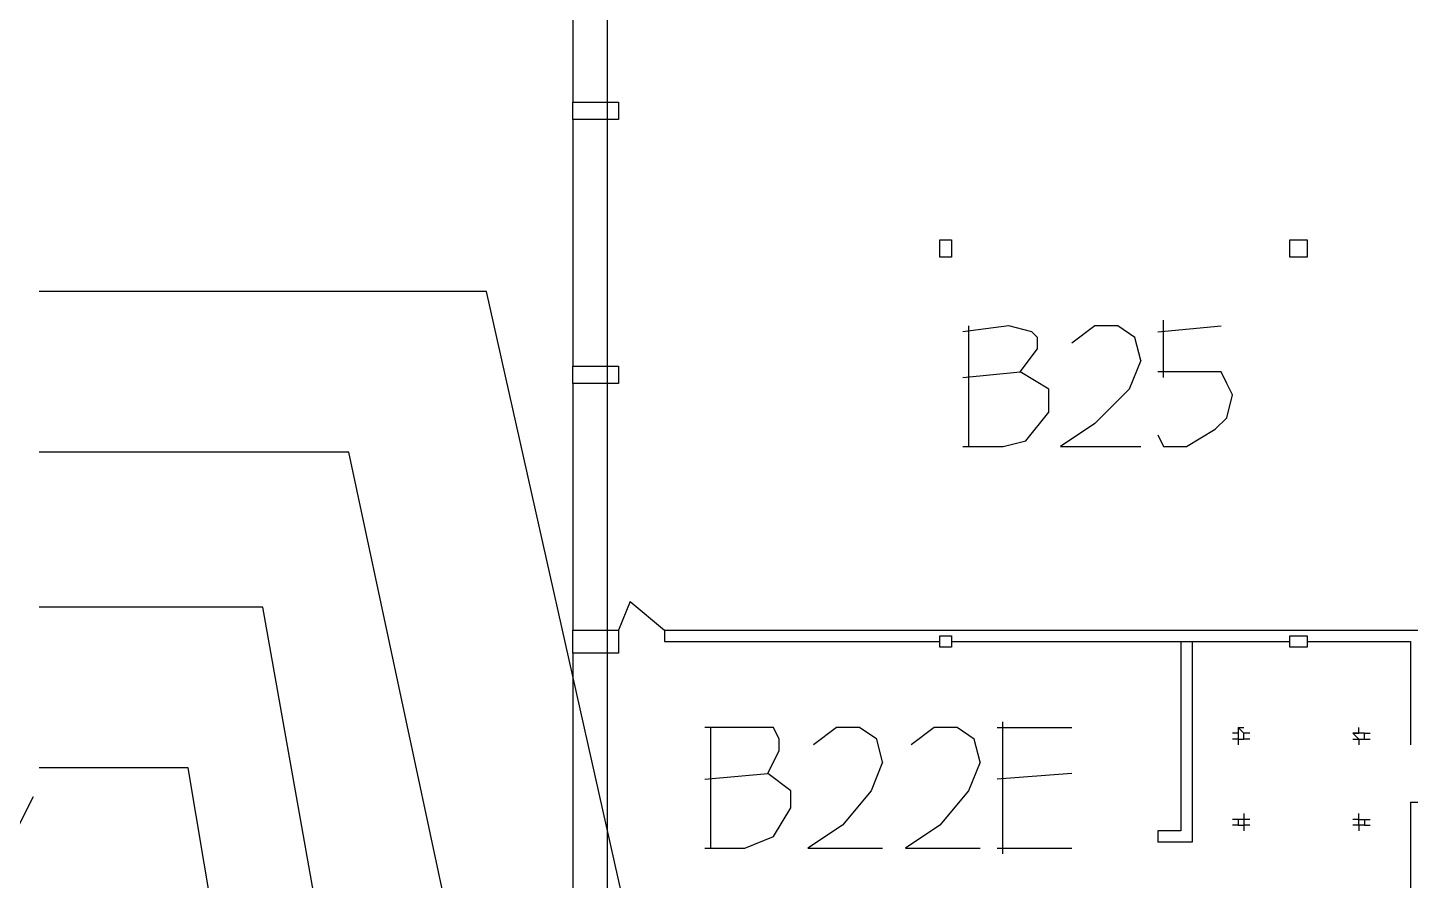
# Model space of a CAD drawing. Extents: x 0 to 97.8, y 0 to 68.3.
# Drawn here: x 28.42 to 43.72, y 34.73 to 44.16 of the extents above; entities that cross this region are included whole.
import ezdxf

# ---------------------------------------------------------------- set-up
doc = ezdxf.new("R2010")
doc.units = 0

msp = doc.modelspace()

# ---------------------------------------------------------------- linework, layer by layer
at = {"layer": 'Layer 1'}
for p, q in [((34.448892, 46.005905), (34.448892, 43.338643)), ((34.830077, 46.005772), (34.830077, 31.591555)), ((34.448733, 43.338723), (34.956732, 43.338723)), ((34.448733, 43.148223), (34.448733, 43.338723)), ((34.956732, 43.338723), (34.956732, 43.148223)), ((34.956732, 43.148223), (34.448733, 43.148223)), ((34.448892, 43.148408), (34.448892, 40.417647)), ((38.512993, 41.815016), (38.639728, 41.815016)), ((38.512993, 41.624516), (38.512993, 41.815016)), ((38.639728, 41.815016), (38.639728, 41.624516)), ((42.386223, 41.815016), (42.576723, 41.815016)), ((42.386223, 41.624516), (42.386223, 41.815016)), ((42.576723, 41.815016), (42.576723, 41.624516)), ((38.639728, 41.624516), (38.512993, 41.624516)), ((42.576723, 41.624516), (42.386223, 41.624516)), ((33.496552, 41.243278), (28.543558, 41.243278)), ((35.14755, 33.877288), (33.496552, 41.243278)), ((39.274912, 40.862411), (38.766913, 40.798911)), ((38.830466, 40.862438), (38.830466, 39.528939)), ((39.528912, 40.798911), (39.274912, 40.862411)), ((40.227279, 40.862464), (39.973279, 40.671673)), ((40.481278, 40.862464), (40.227279, 40.862464)), ((40.672016, 40.735332), (40.481252, 40.862332)), ((40.926016, 40.798911), (41.62425, 40.862411)), ((40.989251, 40.290912), (40.989251, 40.925646)), ((39.592412, 40.735411), (39.528912, 40.798911)), ((39.592412, 40.608411), (39.592412, 40.735411)), ((40.735252, 40.481359), (40.672016, 40.735332)), ((39.401647, 40.354412), (39.592412, 40.608411)), ((34.448733, 40.417753), (34.956732, 40.417753)), ((34.448733, 40.227253), (34.448733, 40.417753)), ((34.956732, 40.417753), (34.956732, 40.227253)), ((40.735252, 40.481359), (40.608516, 40.163859)), ((38.766966, 40.290938), (39.4017, 40.354438)), ((39.719412, 40.163647), (39.401647, 40.354412)), ((41.624436, 40.354544), (40.925937, 40.354544)), ((41.687936, 40.22728), (41.624436, 40.354544)), ((34.956732, 40.227253), (34.448733, 40.227253)), ((34.448892, 40.227412), (34.448892, 37.496651)), ((39.719412, 39.909648), (39.719412, 40.163647)), ((40.608516, 40.163859), (40.227252, 39.78286)), ((41.751436, 40.100544), (41.687936, 40.22728)), ((41.687936, 39.846545), (41.751436, 40.100544)), ((39.465412, 39.592148), (39.719412, 39.909648)), ((41.560671, 39.71928), (41.687936, 39.846545)), ((40.227252, 39.78286), (39.846517, 39.528833)), ((40.925937, 39.65578), (40.989172, 39.529045)), ((41.243172, 39.529045), (41.560671, 39.71928)), ((38.766913, 39.528939), (39.211412, 39.528939)), ((39.211412, 39.528939), (39.465412, 39.592148)), ((39.846517, 39.528833), (40.735252, 39.528833)), ((40.989172, 39.529045), (41.243172, 39.529045)), ((31.972554, 39.465439), (28.543558, 39.465439)), ((33.814051, 30.829424), (31.972554, 39.465439)), ((35.083944, 37.814362), (34.95668, 37.496862)), ((35.083917, 37.814309), (35.464917, 37.496809)), ((31.019949, 37.750809), (28.543452, 37.750809)), ((32.924947, 27.019323), (31.019949, 37.750809)), ((34.448733, 37.496757), (34.956732, 37.496757)), ((34.448733, 37.242757), (34.448733, 37.496757)), ((34.956732, 37.496757), (34.956732, 37.242757)), ((34.956812, 37.496757), (34.956812, 37.496757)), ((34.956812, 37.496757), (34.956812, 37.496757)), ((35.46497, 37.496889), (35.46497, 37.369889)), ((35.465049, 37.496757), (46.386771, 37.496757)), ((43.719827, 37.496757), (43.719827, 37.496757)), ((43.719827, 37.496757), (43.719827, 37.496757)), ((35.465049, 37.370021), (38.513045, 37.370021)), ((35.465049, 37.369915), (35.465049, 37.369915)), ((35.465049, 37.369915), (35.465049, 37.369915)), ((38.512993, 37.43323), (38.639728, 37.43323)), ((38.512993, 37.30623), (38.512993, 37.43323)), ((38.639728, 37.43323), (38.639728, 37.30623)), ((38.639807, 37.36981), (42.386302, 37.36981)), ((41.179936, 37.369863), (41.179936, 35.274365)), ((41.306672, 37.369863), (41.306672, 35.147365)), ((42.386223, 37.43323), (42.576723, 37.43323)), ((42.386223, 37.30623), (42.386223, 37.43323)), ((42.576723, 37.43323), (42.576723, 37.30623)), ((42.576802, 37.36981), (43.719801, 37.36981)), ((43.719854, 37.369995), (43.719854, 36.226732)), ((34.956732, 37.242757), (34.448733, 37.242757)), ((34.448892, 37.242651), (34.448892, 34.512419)), ((38.639728, 37.30623), (38.512993, 37.30623)), ((42.576723, 37.30623), (42.386223, 37.30623)), ((39.211333, 35.020445), (39.211333, 36.480917)), ((36.671204, 36.417205), (35.909469, 36.417205)), ((35.973022, 36.417231), (35.973022, 35.083998)), ((36.734968, 36.29047), (36.671204, 36.417205)), ((36.734968, 36.163205), (36.734968, 36.29047)), ((37.369835, 36.417258), (37.115836, 36.226732)), ((37.623835, 36.417258), (37.369835, 36.417258)), ((37.814308, 36.290364), (37.623808, 36.417099)), ((37.877808, 36.036391), (37.814308, 36.290364)), ((38.449334, 36.417258), (38.195334, 36.226732)), ((38.703334, 36.417258), (38.449334, 36.417258)), ((38.893833, 36.290364), (38.703334, 36.417099)), ((38.957333, 36.036391), (38.893833, 36.290364)), ((39.147754, 36.417258), (39.973253, 36.417258)), ((41.814777, 36.353917), (41.751541, 36.353917)), ((41.814777, 36.29039), (41.751541, 36.29039)), ((41.814777, 36.417152), (41.878277, 36.417152)), ((41.814777, 36.290417), (41.814777, 36.226917)), ((41.87833, 36.353943), (41.81483, 36.417152)), ((41.81483, 36.417152), (41.81483, 36.290417)), ((41.81483, 36.290417), (41.87833, 36.290417)), ((41.941777, 36.353917), (41.878277, 36.353917)), ((41.941777, 36.29039), (41.878277, 36.29039)), ((41.87833, 36.290417), (41.87833, 36.353943)), ((41.87833, 36.353943), (41.87833, 36.353943)), ((43.084987, 36.353943), (43.148222, 36.353943)), ((43.084987, 36.290417), (43.148222, 36.290417)), ((43.211854, 36.353943), (43.085119, 36.353943)), ((43.085119, 36.353943), (43.148354, 36.290417)), ((43.148222, 36.353943), (43.148222, 36.417179)), ((43.148222, 36.290443), (43.148222, 36.226943)), ((43.148354, 36.290417), (43.211854, 36.290417)), ((43.211722, 36.353943), (43.275487, 36.353943)), ((43.211722, 36.290417), (43.275487, 36.290417)), ((43.211854, 36.290417), (43.211854, 36.353943)), ((43.211854, 36.353943), (43.211854, 36.353943)), ((36.607704, 35.909206), (36.734968, 36.163205)), ((30.194318, 35.972944), (28.543584, 35.972944)), ((31.71858, 26.828955), (30.194318, 35.972944)), ((37.877808, 36.036391), (37.751073, 35.718865)), ((38.957333, 36.036391), (38.830598, 35.718865)), ((35.909522, 35.845997), (36.607757, 35.909232)), ((36.861968, 35.718706), (36.607704, 35.909206)), ((39.973253, 35.909232), (39.147754, 35.845997)), ((36.861968, 35.528471), (36.861968, 35.718706)), ((37.751073, 35.718865), (37.433309, 35.337865)), ((38.830598, 35.718865), (38.512834, 35.337865)), ((28.289532, 35.274286), (28.480032, 35.655285)), ((36.671204, 35.210707), (36.861968, 35.528471)), ((43.719774, 35.592024), (43.847039, 35.592024)), ((43.719854, 35.591997), (43.719854, 34.448999)), ((41.81483, 35.401153), (41.751594, 35.401153)), ((41.87833, 35.401312), (41.81483, 35.401312)), ((41.81483, 35.401312), (41.81483, 35.338077)), ((41.87833, 35.464865), (41.87833, 35.33813)), ((41.941829, 35.401153), (41.87833, 35.401153)), ((43.148275, 35.401312), (43.08504, 35.401312)), ((43.148222, 35.401259), (43.211722, 35.401259)), ((43.148222, 35.338024), (43.148222, 35.401259)), ((43.148275, 35.401312), (43.148275, 35.464812)), ((43.211722, 35.401259), (43.211722, 35.338024)), ((43.211775, 35.401312), (43.275275, 35.401312)), ((36.353969, 35.083971), (36.671204, 35.210707)), ((37.433309, 35.337865), (37.052309, 35.083865)), ((38.512834, 35.337865), (38.131834, 35.083865)), ((41.179936, 35.274445), (40.925937, 35.274445)), ((40.925937, 35.274365), (40.925937, 35.147365)), ((41.81483, 35.337918), (41.751594, 35.337918)), ((41.81483, 35.338077), (41.87833, 35.338077)), ((41.87833, 35.337944), (41.87833, 35.274418)), ((41.941829, 35.337918), (41.87833, 35.337918)), ((43.148275, 35.338077), (43.08504, 35.338077)), ((43.211722, 35.338024), (43.148222, 35.338024)), ((43.148275, 35.338077), (43.148275, 35.274577)), ((43.211775, 35.338077), (43.275275, 35.338077)), ((35.909469, 35.083971), (36.353969, 35.083971)), ((37.052309, 35.083865), (37.877808, 35.083865)), ((38.131834, 35.083865), (38.957333, 35.083865)), ((39.147754, 35.083971), (39.973253, 35.083971)), ((41.306698, 35.147392), (40.925963, 35.147392))]:
    msp.add_line(p, q, dxfattribs=at)

doc.saveas('drawing.dxf')
